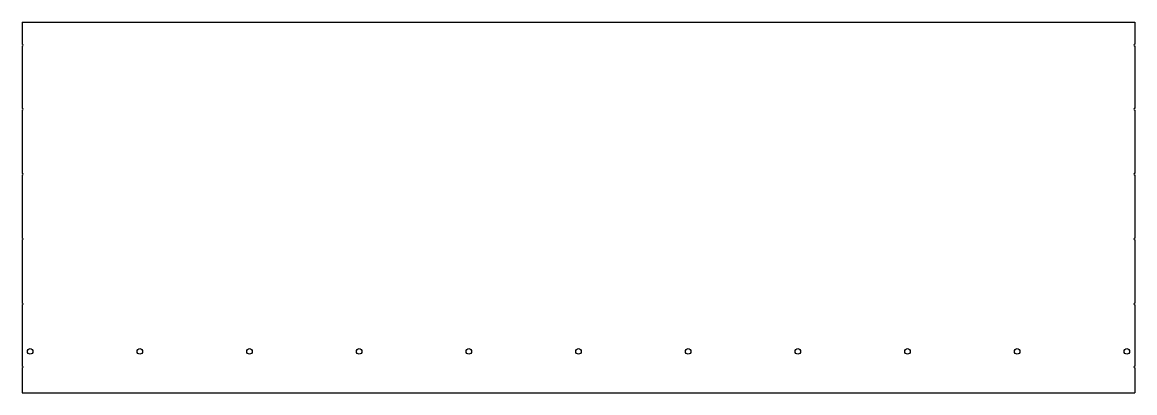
# Model space of a CAD drawing. Header units: millimetres. Extents: x -700 to 700, y -235 to 232.
import ezdxf

# ---------------------------------------------------------------- set-up
doc = ezdxf.new("R2010")
doc.units = ezdxf.units.MM

msp = doc.modelspace()

# ---------------------------------------------------------------- linework, layer by layer
at = {"color": 7, "linetype": 'Continuous', "lineweight": 25}
for p, q in [((-700, 232.4), (-700, 204.5)), ((-700, 232.4), (700, 232.4)), ((700, 232.4), (700, 204.5)), ((-700, 202.5), (-700, 123.7)), ((700, 202.5), (700, 123.7)), ((-700, 121.7), (-700, 41.8)), ((700, 121.7), (700, 41.8)), ((-700, 39.8), (-700, -40)), ((700, 39.8), (700, -40)), ((-700, -42), (-700, -121.9)), ((700, -42), (700, -121.9)), ((-700, -123.9), (-700, -201.3)), ((700, -123.9), (700, -201.3)), ((-700, -203.3), (-700, -234.7)), ((700, -203.3), (700, -234.7)), ((-700, -234.7), (700, -234.7))]:
    msp.add_line(p, q, dxfattribs=at)
for centre in [(-690, -182.6), (-552, -182.6), (-414, -182.6), (-276, -182.6), (-138, -182.6), (0, -182.6), (138, -182.6), (276, -182.6), (414, -182.6), (552, -182.6), (690, -182.6)]:
    msp.add_circle(centre, 3.5, dxfattribs=at)
for centre, start, end in [((-700, 203.5), 270, 90), ((700, 203.5), 90, 270), ((-700, 122.7), 270, 90), ((700, 122.7), 90, 270), ((-700, 40.8), 270, 90), ((700, 40.8), 90, 270), ((-700, -41), 270, 90), ((700, -41), 90, 270), ((-700, -122.9), 270, 90), ((700, -122.9), 90, 270), ((-700, -202.3), 270, 90), ((700, -202.3), 90, 270)]:
    msp.add_arc(centre, 1, start, end, dxfattribs=at)

doc.saveas('drawing.dxf')
